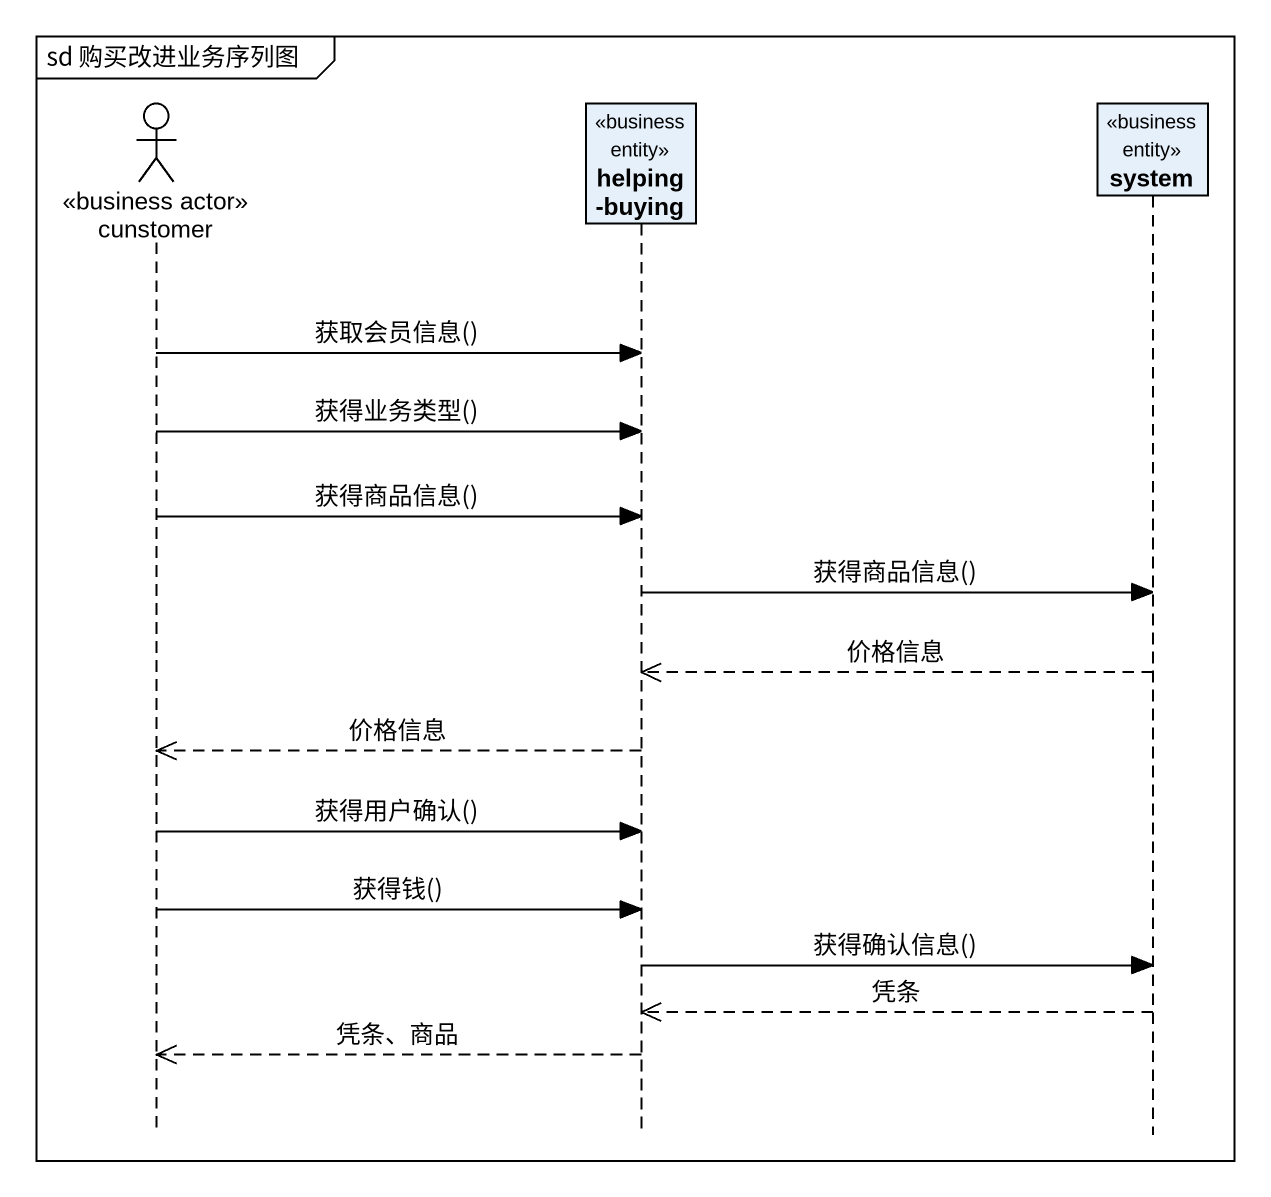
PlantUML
@startuml
mainframe sd 购买改进业务序列图
hide footbox
actor cunstomer <<business actor>>
participant "helping-buying" as helping_buying <<business entity>>
participant system <<business entity>>

cunstomer -> helping_buying : 获取会员信息()
cunstomer -> helping_buying : 获得业务类型()
cunstomer -> helping_buying : 获得商品信息()
helping_buying -> system : 获得商品信息()
system -->> helping_buying : 价格信息
helping_buying -->> cunstomer : 价格信息
cunstomer -> helping_buying : 获得用户确认()
cunstomer -> helping_buying : 获得钱()
helping_buying -> system : 获得确认信息()
system -->> helping_buying : 凭条
helping_buying -->> cunstomer : 凭条、商品
@enduml
